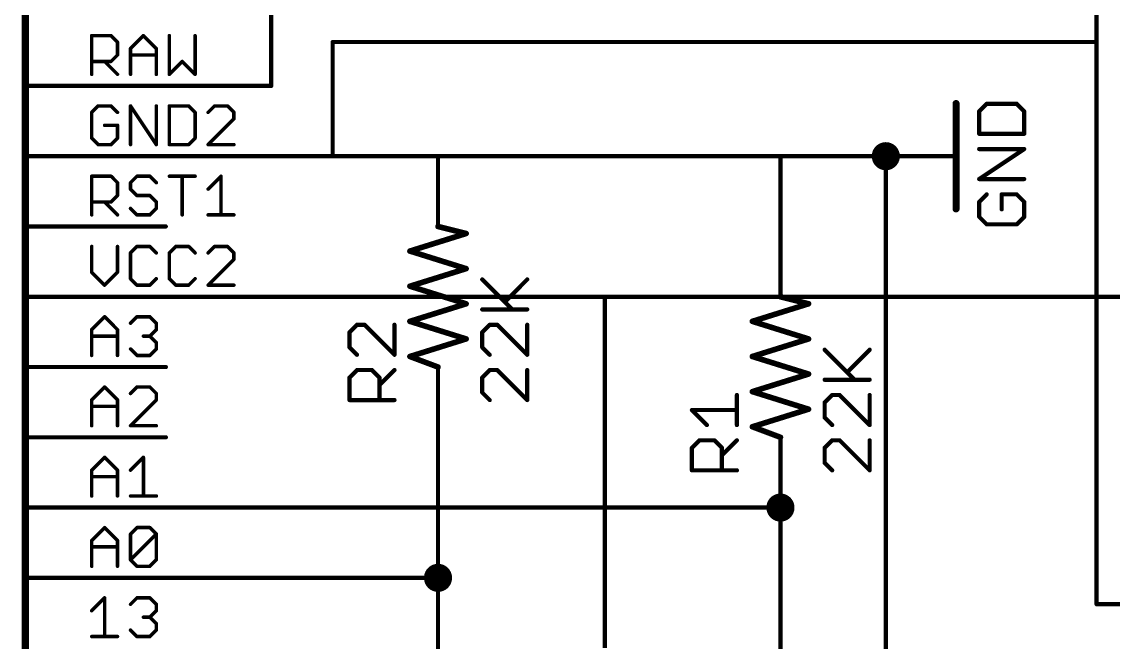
# Model space of a CAD drawing. Extents: x -4 to 257, y -4 to 175.
# Drawn here: x 106.24 to 145.7, y 88.16 to 110.58 of the extents above; entities that cross this region are included whole.
import ezdxf

# ---------------------------------------------------------------- set-up
doc = ezdxf.new("R2010")
doc.units = 0
for name, color, linetype in [('91', 94, 'CONTINUOUS'), ('94', 14, 'CONTINUOUS'), ('95', 251, 'CONTINUOUS'), ('96', 251, 'CONTINUOUS')]:
    doc.layers.add(name, color=color, linetype=linetype)

msp = doc.modelspace()

# ---------------------------------------------------------------- linework, layer by layer
at = {"layer": '91', "const_width": 0.1524}
for points in [[(115.2525, 108.2675), (115.2525, 115.2525)], [(145.0975, 109.855), (145.0975, 115.2525)], [(117.475, 105.7275), (117.475, 109.855)], [(117.475, 109.855), (145.0975, 109.855)], [(145.0975, 89.535), (145.0975, 109.855)], [(111.4425, 108.2675), (115.2525, 108.2675)], [(111.4425, 105.7275), (117.475, 105.7275)], [(117.475, 105.7275), (121.285, 105.7275)], [(121.285, 105.7275), (133.6675, 105.7275)], [(133.6675, 103.1875), (133.6675, 105.7275)], [(133.6675, 105.7275), (137.4775, 105.7275)], [(137.4775, 105.7275), (137.4775, 38.735)], [(111.4425, 100.6475), (127.3175, 100.6475)], [(127.3175, 100.6475), (147.955, 100.6475)], [(127.3175, 87.9475), (127.3175, 100.6475)], [(121.285, 95.5675), (121.285, 90.4875)], [(111.4425, 93.0275), (133.6675, 93.0275)], [(133.6675, 93.0275), (133.6675, 85.09)], [(111.4425, 90.4875), (121.285, 90.4875)], [(121.285, 90.4875), (121.285, 85.09)], [(162.56, 89.535), (145.0975, 89.535)]]:
    msp.add_lwpolyline(points, dxfattribs=at)
at = {"layer": '91'}
for points, const_width in [([(117.5131, 109.855, 1), (117.4369, 109.855)], 0.0762), ([(117.475, 109.8931, 1), (117.475, 109.8169)], 0.0762), ([(145.1356, 109.855, 1), (145.0594, 109.855)], 0.0762), ([(145.0594, 109.855, 1), (145.1356, 109.855)], 0.0762), ([(145.0975, 109.8169, 1), (145.0975, 109.8931)], 0.0762), ([(111.4425, 108.3056, 1), (111.4425, 108.2294)], 0.0762), ([(115.2144, 108.2675, 1), (115.2906, 108.2675)], 0.0762), ([(115.2525, 108.2294, 1), (115.2525, 108.3056)], 0.0762), ([(137.4775, 105.4735, 1), (137.4775, 105.9815, 1), (137.4775, 105.4735)], 0.508), ([(111.4425, 105.7656, 1), (111.4425, 105.6894)], 0.0762), ([(117.475, 105.7656, 1), (117.475, 105.6894)], 0.0762), ([(117.4369, 105.7275, 1), (117.5131, 105.7275)], 0.0762), ([(117.475, 105.6894, 1), (117.475, 105.7656)], 0.0762), ([(121.285, 105.7656, 1), (121.285, 105.6894)], 0.0762), ([(121.285, 105.6894, 1), (121.285, 105.7656)], 0.0762), ([(133.7056, 105.7275, 1), (133.6294, 105.7275)], 0.0762), ([(133.6675, 105.7656, 1), (133.6675, 105.6894)], 0.0762), ([(133.6675, 105.6894, 1), (133.6675, 105.7656)], 0.0762), ([(137.5156, 105.7275, 1), (137.4394, 105.7275)], 0.0762), ([(137.4775, 105.6894, 1), (137.4775, 105.7656)], 0.0762), ([(133.6294, 103.1875, 1), (133.7056, 103.1875)], 0.0762), ([(111.4425, 100.6856, 1), (111.4425, 100.6094)], 0.0762), ([(127.3175, 100.6856, 1), (127.3175, 100.6094)], 0.0762), ([(127.3556, 100.6475, 1), (127.2794, 100.6475)], 0.0762), ([(127.3175, 100.6094, 1), (127.3175, 100.6856)], 0.0762), ([(121.3231, 95.5675, 1), (121.2469, 95.5675)], 0.0762), ([(133.6675, 92.7735, 1), (133.6675, 93.2815, 1), (133.6675, 92.7735)], 0.508), ([(111.4425, 93.0656, 1), (111.4425, 92.9894)], 0.0762), ([(133.7056, 93.0275, 1), (133.6294, 93.0275)], 0.0762), ([(133.6675, 92.9894, 1), (133.6675, 93.0656)], 0.0762), ([(121.285, 90.2335, 1), (121.285, 90.7415, 1), (121.285, 90.2335)], 0.508), ([(111.4425, 90.5256, 1), (111.4425, 90.4494)], 0.0762), ([(121.3231, 90.4875, 1), (121.2469, 90.4875)], 0.0762), ([(121.2469, 90.4875, 1), (121.3231, 90.4875)], 0.0762), ([(121.285, 90.4494, 1), (121.285, 90.5256)], 0.0762), ([(145.0975, 89.5731, 1), (145.0975, 89.4969)], 0.0762), ([(145.0594, 89.535, 1), (145.1356, 89.535)], 0.0762)]:
    msp.add_lwpolyline(points, format="xyb", dxfattribs=dict(at, const_width=const_width))
at = {"layer": '94'}
for points, const_width in [([(106.3625, 77.7875), (106.3625, 118.4275)], 0.254), ([(111.4425, 108.2675), (106.3625, 108.2675)], 0.1524), ([(140.0175, 103.8225), (140.0175, 107.6325)], 0.254), ([(111.4425, 105.7275), (106.3625, 105.7275)], 0.1524), ([(121.285, 105.7275), (121.285, 103.1875)], 0.1524), ([(137.4775, 105.7275), (140.0175, 105.7275)], 0.1524), ([(111.4425, 103.1875), (106.3625, 103.1875)], 0.1524), ([(120.269, 102.2985), (122.301, 102.9335)], 0.2032), ([(122.301, 102.9335), (121.285, 103.1875)], 0.2032), ([(133.6675, 103.1875), (133.6675, 100.6475)], 0.1524), ([(122.301, 101.6635), (120.269, 102.2985)], 0.2032), ([(120.269, 101.0285), (122.301, 101.6635)], 0.2032), ([(122.301, 100.3935), (120.269, 101.0285)], 0.2032), ([(111.4425, 100.6475), (106.3625, 100.6475)], 0.1524), ([(134.6835, 100.3935), (133.6675, 100.6475)], 0.2032), ([(120.269, 99.7585), (122.301, 100.3935)], 0.2032), ([(132.6515, 99.7585), (134.6835, 100.3935)], 0.2032), ([(122.301, 99.1235), (120.269, 99.7585)], 0.2032), ([(134.6835, 99.1235), (132.6515, 99.7585)], 0.2032), ([(120.269, 98.4885), (122.301, 99.1235)], 0.2032), ([(132.6515, 98.4885), (134.6835, 99.1235)], 0.2032), ([(121.285, 98.1075), (120.269, 98.4885)], 0.2032), ([(134.6835, 97.8535), (132.6515, 98.4885)], 0.2032), ([(111.4425, 98.1075), (106.3625, 98.1075)], 0.1524), ([(121.285, 95.5675), (121.285, 98.1075)], 0.1524), ([(132.6515, 97.2185), (134.6835, 97.8535)], 0.2032), ([(134.6835, 96.5835), (132.6515, 97.2185)], 0.2032), ([(132.6515, 95.9485), (134.6835, 96.5835)], 0.2032), ([(133.6675, 95.5675), (132.6515, 95.9485)], 0.2032), ([(111.4425, 95.5675), (106.3625, 95.5675)], 0.1524), ([(133.6675, 93.0275), (133.6675, 95.5675)], 0.1524), ([(111.4425, 93.0275), (106.3625, 93.0275)], 0.1524), ([(111.4425, 90.4875), (106.3625, 90.4875)], 0.1524)]:
    msp.add_lwpolyline(points, dxfattribs=dict(at, const_width=const_width))
for points, const_width in [([(106.3625, 108.3056, 1), (106.3625, 108.2294)], 0.0762), ([(111.4425, 108.2294, 1), (111.4425, 108.3056)], 0.0762), ([(140.081, 107.6325, 1), (139.954, 107.6325)], 0.127), ([(106.3625, 105.7656, 1), (106.3625, 105.6894)], 0.0762), ([(111.4425, 105.6894, 1), (111.4425, 105.7656)], 0.0762), ([(121.3231, 105.7275, 1), (121.2469, 105.7275)], 0.0762), ([(137.4775, 105.7656, 1), (137.4775, 105.6894)], 0.0762), ([(140.0175, 105.6894, 1), (140.0175, 105.7656)], 0.0762), ([(139.954, 103.8225, 1), (140.081, 103.8225)], 0.127), ([(106.3625, 103.2256, 1), (106.3625, 103.1494)], 0.0762), ([(111.4425, 103.1494, 1), (111.4425, 103.2256)], 0.0762), ([(121.2973, 103.2368, 1), (121.2727, 103.1382)], 0.1016), ([(121.2469, 103.1875, 1), (121.3231, 103.1875)], 0.0762), ([(122.3162, 102.885, 1), (122.2858, 102.982)], 0.1016), ([(122.2887, 102.8842, 1), (122.3133, 102.9828)], 0.1016), ([(133.7056, 103.1875, 1), (133.6294, 103.1875)], 0.0762), ([(120.2842, 102.347, 1), (120.2538, 102.25)], 0.1016), ([(120.2538, 102.347, 1), (120.2842, 102.25)], 0.1016), ([(122.3162, 101.615, 1), (122.2858, 101.712)], 0.1016), ([(122.2858, 101.615, 1), (122.3162, 101.712)], 0.1016), ([(120.2842, 101.077, 1), (120.2538, 100.98)], 0.1016), ([(120.2538, 101.077, 1), (120.2842, 100.98)], 0.1016), ([(106.3625, 100.6856, 1), (106.3625, 100.6094)], 0.0762), ([(111.4425, 100.6094, 1), (111.4425, 100.6856)], 0.0762), ([(133.6798, 100.6968, 1), (133.6552, 100.5982)], 0.1016), ([(133.6294, 100.6475, 1), (133.7056, 100.6475)], 0.0762), ([(122.3162, 100.345, 1), (122.2858, 100.442)], 0.1016), ([(122.2858, 100.345, 1), (122.3162, 100.442)], 0.1016), ([(134.6987, 100.345, 1), (134.6683, 100.442)], 0.1016), ([(134.6712, 100.3442, 1), (134.6958, 100.4428)], 0.1016), ([(120.2842, 99.807, 1), (120.2538, 99.71)], 0.1016), ([(120.2538, 99.807, 1), (120.2842, 99.71)], 0.1016), ([(132.6667, 99.807, 1), (132.6363, 99.71)], 0.1016), ([(132.6363, 99.807, 1), (132.6667, 99.71)], 0.1016), ([(122.3162, 99.075, 1), (122.2858, 99.172)], 0.1016), ([(122.2858, 99.075, 1), (122.3162, 99.172)], 0.1016), ([(134.6987, 99.075, 1), (134.6683, 99.172)], 0.1016), ([(134.6683, 99.075, 1), (134.6987, 99.172)], 0.1016), ([(120.2868, 98.5361, 1), (120.2512, 98.4409)], 0.1016), ([(120.2538, 98.537, 1), (120.2842, 98.44)], 0.1016), ([(132.6667, 98.537, 1), (132.6363, 98.44)], 0.1016), ([(132.6363, 98.537, 1), (132.6667, 98.44)], 0.1016), ([(106.3625, 98.1456, 1), (106.3625, 98.0694)], 0.0762), ([(111.4425, 98.0694, 1), (111.4425, 98.1456)], 0.0762), ([(121.3231, 98.1075, 1), (121.2469, 98.1075)], 0.0762), ([(121.2672, 98.0599, 1), (121.3028, 98.1551)], 0.1016), ([(134.6987, 97.805, 1), (134.6683, 97.902)], 0.1016), ([(134.6683, 97.805, 1), (134.6987, 97.902)], 0.1016), ([(132.6667, 97.267, 1), (132.6363, 97.17)], 0.1016), ([(132.6363, 97.267, 1), (132.6667, 97.17)], 0.1016), ([(134.6987, 96.535, 1), (134.6683, 96.632)], 0.1016), ([(134.6683, 96.535, 1), (134.6987, 96.632)], 0.1016), ([(132.6693, 95.9961, 1), (132.6337, 95.9009)], 0.1016), ([(132.6363, 95.997, 1), (132.6667, 95.9)], 0.1016), ([(106.3625, 95.6056, 1), (106.3625, 95.5294)], 0.0762), ([(111.4425, 95.5294, 1), (111.4425, 95.6056)], 0.0762), ([(121.2469, 95.5675, 1), (121.3231, 95.5675)], 0.0762), ([(133.7056, 95.5675, 1), (133.6294, 95.5675)], 0.0762), ([(133.6497, 95.5199, 1), (133.6853, 95.6151)], 0.1016), ([(106.3625, 93.0656, 1), (106.3625, 92.9894)], 0.0762), ([(111.4425, 92.9894, 1), (111.4425, 93.0656)], 0.0762), ([(133.6294, 93.0275, 1), (133.7056, 93.0275)], 0.0762), ([(106.3625, 90.5256, 1), (106.3625, 90.4494)], 0.0762), ([(111.4425, 90.4494, 1), (111.4425, 90.5256)], 0.0762)]:
    msp.add_lwpolyline(points, format="xyb", dxfattribs=dict(at, const_width=const_width))
at = {"layer": '95'}
for points, const_width in [([(108.7946, 110.0848, 1), (108.731, 110.0848)], 0.0635), ([(108.7628, 110.1165, 1), (108.7628, 110.053)], 0.0635), ([(109.4843, 110.1072, 1), (109.4394, 110.0623)], 0.0635), ([(109.4619, 110.053, 1), (109.4619, 110.1165)], 0.0635), ([(110.6546, 110.1072, 1), (110.6097, 110.0623)], 0.0635), ([(110.6546, 110.0623, 1), (110.6097, 110.1072)], 0.0635), ([(111.6011, 110.0848, 1), (111.5376, 110.0848)], 0.0635), ([(112.5332, 110.0848, 1), (112.4697, 110.0848)], 0.0635), ([(109.7267, 109.8518, 1), (109.6632, 109.8518)], 0.0635), ([(109.6725, 109.8293, 1), (109.7174, 109.8742)], 0.0635), ([(109.6632, 109.3857, 1), (109.7267, 109.3857)], 0.0635), ([(109.7174, 109.3632, 1), (109.6725, 109.4081)], 0.0635), ([(110.1978, 109.6187, 1), (110.1343, 109.6187)], 0.0635), ([(110.1436, 109.6412, 1), (110.1885, 109.5963)], 0.0635), ([(110.1661, 109.4174, 1), (110.1661, 109.3539)], 0.0635), ([(111.13, 109.6187, 1), (111.0665, 109.6187)], 0.0635), ([(111.0758, 109.5963, 1), (111.1207, 109.6412)], 0.0635), ([(111.0982, 109.3539, 1), (111.0982, 109.4174)], 0.0635), ([(108.7628, 109.1844, 1), (108.7628, 109.1209)], 0.0635), ([(109.2513, 109.1751, 1), (109.2064, 109.1302)], 0.0635), ([(109.4394, 109.1751, 1), (109.4843, 109.1302)], 0.0635), ([(109.4619, 109.1209, 1), (109.4619, 109.1844)], 0.0635), ([(112.0579, 109.1751, 1), (112.013, 109.1302)], 0.0635), ([(112.0579, 109.1302, 1), (112.013, 109.1751)], 0.0635), ([(108.731, 108.6866, 1), (108.7946, 108.6866)], 0.0635), ([(109.6725, 108.6641, 1), (109.7174, 108.7091)], 0.0635), ([(110.1343, 108.6866, 1), (110.1978, 108.6866)], 0.0635), ([(111.0665, 108.6866, 1), (111.13, 108.6866)], 0.0635), ([(111.5469, 108.7091, 1), (111.5918, 108.6641)], 0.0635), ([(111.5376, 108.6866, 1), (111.6011, 108.6866)], 0.0635), ([(112.4697, 108.6866, 1), (112.5332, 108.6866)], 0.0635), ([(112.479, 108.6641, 1), (112.5239, 108.7091)], 0.0635), ([(108.7946, 107.3118, 1), (108.731, 107.3118)], 0.0635), ([(108.7403, 107.3342, 1), (108.7853, 107.2893)], 0.0635), ([(108.9958, 107.5765, 1), (108.9958, 107.513)], 0.0635), ([(109.0183, 107.5223, 1), (108.9734, 107.5672)], 0.0635), ([(109.4843, 107.5672, 1), (109.4394, 107.5223)], 0.0635), ([(109.4619, 107.513, 1), (109.4619, 107.5765)], 0.0635), ([(109.6725, 107.2893, 1), (109.7174, 107.3342)], 0.0635), ([(110.1978, 107.5448, 1), (110.1343, 107.5448)], 0.0635), ([(110.1925, 107.5624, 1), (110.1397, 107.5272)], 0.0635), ([(111.13, 107.5448, 1), (111.0665, 107.5448)], 0.0635), ([(111.6011, 107.5448, 1), (111.5376, 107.5448)], 0.0635), ([(111.5694, 107.5765, 1), (111.5694, 107.513)], 0.0635), ([(112.2909, 107.5672, 1), (112.246, 107.5223)], 0.0635), ([(112.2685, 107.513, 1), (112.2685, 107.5765)], 0.0635), ([(112.5332, 107.3118, 1), (112.4697, 107.3118)], 0.0635), ([(112.479, 107.2893, 1), (112.5239, 107.3342)], 0.0635), ([(112.9502, 107.3342, 1), (112.9951, 107.2893)], 0.0635), ([(113.2057, 107.5765, 1), (113.2057, 107.513)], 0.0635), ([(113.2281, 107.5223, 1), (113.1832, 107.5672)], 0.0635), ([(113.6942, 107.5672, 1), (113.6493, 107.5223)], 0.0635), ([(113.6717, 107.513, 1), (113.6717, 107.5765)], 0.0635), ([(113.9365, 107.3118, 1), (113.873, 107.3118)], 0.0635), ([(113.8823, 107.2893, 1), (113.9272, 107.3342)], 0.0635), ([(113.873, 107.0787, 1), (113.9365, 107.0787)], 0.0635), ([(113.9272, 107.0563, 1), (113.8823, 107.1012)], 0.0635), ([(109.2289, 106.8774, 1), (109.2289, 106.8139)], 0.0635), ([(109.7267, 106.8457, 1), (109.6632, 106.8457)], 0.0635), ([(109.6949, 106.8139, 1), (109.6949, 106.8774)], 0.0635), ([(108.731, 106.3796, 1), (108.7946, 106.3796)], 0.0635), ([(108.7853, 106.4021, 1), (108.7403, 106.3572)], 0.0635), ([(108.9958, 106.1784, 1), (108.9958, 106.1149)], 0.0635), ([(108.9734, 106.1241, 1), (109.0183, 106.1691)], 0.0635), ([(109.4394, 106.1691, 1), (109.4843, 106.1241)], 0.0635), ([(109.4619, 106.1149, 1), (109.4619, 106.1784)], 0.0635), ([(109.6632, 106.3796, 1), (109.7267, 106.3796)], 0.0635), ([(109.7174, 106.3572, 1), (109.6725, 106.4021)], 0.0635), ([(110.1343, 106.1466, 1), (110.1978, 106.1466)], 0.0635), ([(111.0665, 106.1466, 1), (111.13, 106.1466)], 0.0635), ([(111.0718, 106.129, 1), (111.1246, 106.1642)], 0.0635), ([(111.5376, 106.1466, 1), (111.6011, 106.1466)], 0.0635), ([(111.5694, 106.1784, 1), (111.5694, 106.1149)], 0.0635), ([(112.246, 106.1691, 1), (112.2909, 106.1241)], 0.0635), ([(112.2685, 106.1149, 1), (112.2685, 106.1784)], 0.0635), ([(112.4697, 106.3796, 1), (112.5332, 106.3796)], 0.0635), ([(112.5239, 106.3572, 1), (112.479, 106.4021)], 0.0635), ([(112.9726, 106.1784, 1), (112.9726, 106.1149)], 0.0635), ([(112.9502, 106.1691, 1), (112.9951, 106.1241)], 0.0635), ([(113.9048, 106.1149, 1), (113.9048, 106.1784)], 0.0635), ([(108.7946, 105.0048, 1), (108.731, 105.0048)], 0.0635), ([(108.7628, 105.0365, 1), (108.7628, 104.973)], 0.0635), ([(109.4843, 105.0272, 1), (109.4394, 104.9823)], 0.0635), ([(109.4619, 104.973, 1), (109.4619, 105.0365)], 0.0635), ([(110.3991, 105.0365, 1), (110.3991, 104.973)], 0.0635), ([(110.4216, 104.9823, 1), (110.3767, 105.0272)], 0.0635), ([(110.8876, 105.0272, 1), (110.8427, 104.9823)], 0.0635), ([(110.8652, 104.973, 1), (110.8652, 105.0365)], 0.0635), ([(111.5694, 105.0365, 1), (111.5694, 104.973)], 0.0635), ([(112.0672, 105.0048, 1), (112.0037, 105.0048)], 0.0635), ([(112.5015, 104.973, 1), (112.5015, 105.0365)], 0.0635), ([(113.4704, 105.0048, 1), (113.4069, 105.0048)], 0.0635), ([(113.4611, 104.9823, 1), (113.4162, 105.0272)], 0.0635), ([(109.7267, 104.7718, 1), (109.6632, 104.7718)], 0.0635), ([(109.6725, 104.7493, 1), (109.7174, 104.7942)], 0.0635), ([(110.1978, 104.7718, 1), (110.1343, 104.7718)], 0.0635), ([(110.1436, 104.7942, 1), (110.1885, 104.7493)], 0.0635), ([(110.1885, 104.5612, 1), (110.1436, 104.5163)], 0.0635), ([(111.0758, 104.7493, 1), (111.1207, 104.7942)], 0.0635), ([(112.9502, 104.5612, 1), (112.9951, 104.5163)], 0.0635), ([(109.6632, 104.3057, 1), (109.7267, 104.3057)], 0.0635), ([(109.7174, 104.2832, 1), (109.6725, 104.3281)], 0.0635), ([(110.1343, 104.5387, 1), (110.1978, 104.5387)], 0.0635), ([(110.3991, 104.3374, 1), (110.3991, 104.2739)], 0.0635), ([(110.3767, 104.2832, 1), (110.4216, 104.3281)], 0.0635), ([(110.8876, 104.3281, 1), (110.8427, 104.2832)], 0.0635), ([(110.8652, 104.2739, 1), (110.8652, 104.3374)], 0.0635), ([(108.7628, 104.1044, 1), (108.7628, 104.0409)], 0.0635), ([(109.2513, 104.0951, 1), (109.2064, 104.0502)], 0.0635), ([(109.4394, 104.0951, 1), (109.4843, 104.0502)], 0.0635), ([(109.4619, 104.0409, 1), (109.4619, 104.1044)], 0.0635), ([(110.1885, 103.8621, 1), (110.1436, 103.8172)], 0.0635), ([(111.13, 104.0727, 1), (111.0665, 104.0727)], 0.0635), ([(111.0665, 103.8396, 1), (111.13, 103.8396)], 0.0635), ([(111.1207, 103.8172, 1), (111.0758, 103.8621)], 0.0635), ([(111.0758, 104.0502, 1), (111.1207, 104.0951)], 0.0635), ([(108.731, 103.6066, 1), (108.7946, 103.6066)], 0.0635), ([(109.6725, 103.5841, 1), (109.7174, 103.6291)], 0.0635), ([(110.3991, 103.6384, 1), (110.3991, 103.5748)], 0.0635), ([(110.3767, 103.5841, 1), (110.4216, 103.6291)], 0.0635), ([(110.8427, 103.6291, 1), (110.8876, 103.5841)], 0.0635), ([(110.8652, 103.5748, 1), (110.8652, 103.6384)], 0.0635), ([(112.0037, 103.6066, 1), (112.0672, 103.6066)], 0.0635), ([(112.9726, 103.6384, 1), (112.9726, 103.5748)], 0.0635), ([(113.4069, 103.6066, 1), (113.4704, 103.6066)], 0.0635), ([(113.9048, 103.5748, 1), (113.9048, 103.6384)], 0.0635), ([(108.7946, 102.4648, 1), (108.731, 102.4648)], 0.0635), ([(109.7267, 102.4648, 1), (109.6632, 102.4648)], 0.0635), ([(110.1978, 102.2318, 1), (110.1343, 102.2318)], 0.0635), ([(110.1436, 102.2542, 1), (110.1885, 102.2093)], 0.0635), ([(110.3991, 102.4965, 1), (110.3991, 102.433)], 0.0635), ([(110.4216, 102.4423, 1), (110.3767, 102.4872)], 0.0635), ([(110.8876, 102.4872, 1), (110.8427, 102.4423)], 0.0635), ([(110.8652, 102.433, 1), (110.8652, 102.4965)], 0.0635), ([(111.0758, 102.2093, 1), (111.1207, 102.2542)], 0.0635), ([(111.6011, 102.2318, 1), (111.5376, 102.2318)], 0.0635), ([(111.5469, 102.2542, 1), (111.5918, 102.2093)], 0.0635), ([(111.8024, 102.4965, 1), (111.8024, 102.433)], 0.0635), ([(111.8248, 102.4423, 1), (111.7799, 102.4872)], 0.0635), ([(112.2909, 102.4872, 1), (112.246, 102.4423)], 0.0635), ([(112.2685, 102.433, 1), (112.2685, 102.4965)], 0.0635), ([(112.479, 102.2093, 1), (112.5239, 102.2542)], 0.0635), ([(112.9502, 102.2542, 1), (112.9951, 102.2093)], 0.0635), ([(113.2057, 102.4965, 1), (113.2057, 102.433)], 0.0635), ([(113.2281, 102.4423, 1), (113.1832, 102.4872)], 0.0635), ([(113.6942, 102.4872, 1), (113.6493, 102.4423)], 0.0635), ([(113.6717, 102.433, 1), (113.6717, 102.4965)], 0.0635), ([(113.9365, 102.2318, 1), (113.873, 102.2318)], 0.0635), ([(113.8823, 102.2093, 1), (113.9272, 102.2542)], 0.0635), ([(113.873, 101.9987, 1), (113.9365, 101.9987)], 0.0635), ([(113.9272, 101.9763, 1), (113.8823, 102.0212)], 0.0635), ([(108.731, 101.5327, 1), (108.7946, 101.5327)], 0.0635), ([(108.7853, 101.5551, 1), (108.7403, 101.5102)], 0.0635), ([(109.6632, 101.5327, 1), (109.7267, 101.5327)], 0.0635), ([(109.7174, 101.5102, 1), (109.6725, 101.5551)], 0.0635), ([(109.2064, 101.0891, 1), (109.2513, 101.0441)], 0.0635), ([(109.2064, 101.0441, 1), (109.2513, 101.0891)], 0.0635), ([(110.1343, 101.2996, 1), (110.1978, 101.2996)], 0.0635), ([(110.1885, 101.3221, 1), (110.1436, 101.2772)], 0.0635), ([(110.3991, 101.0984, 1), (110.3991, 101.0349)], 0.0635), ([(110.3767, 101.0441, 1), (110.4216, 101.0891)], 0.0635), ([(110.8427, 101.0891, 1), (110.8876, 101.0441)], 0.0635), ([(110.8652, 101.0349, 1), (110.8652, 101.0984)], 0.0635), ([(111.1207, 101.2772, 1), (111.0758, 101.3221)], 0.0635), ([(111.5376, 101.2996, 1), (111.6011, 101.2996)], 0.0635), ([(111.5918, 101.3221, 1), (111.5469, 101.2772)], 0.0635), ([(111.8024, 101.0984, 1), (111.8024, 101.0349)], 0.0635), ([(111.7799, 101.0441, 1), (111.8248, 101.0891)], 0.0635), ([(112.246, 101.0891, 1), (112.2909, 101.0441)], 0.0635), ([(112.2685, 101.0349, 1), (112.2685, 101.0984)], 0.0635), ([(112.5239, 101.2772, 1), (112.479, 101.3221)], 0.0635), ([(112.9726, 101.0984, 1), (112.9726, 101.0349)], 0.0635), ([(112.9502, 101.0891, 1), (112.9951, 101.0441)], 0.0635), ([(113.9048, 101.0349, 1), (113.9048, 101.0984)], 0.0635), ([(109.2513, 99.9472, 1), (109.2064, 99.9023)], 0.0635), ([(109.2513, 99.9023, 1), (109.2064, 99.9472)], 0.0635), ([(110.3991, 99.9565, 1), (110.3991, 99.893)], 0.0635), ([(110.4216, 99.9023, 1), (110.3767, 99.9472)], 0.0635), ([(110.8876, 99.9472, 1), (110.8427, 99.9023)], 0.0635), ([(110.8652, 99.893, 1), (110.8652, 99.9565)], 0.0635), ([(108.7946, 99.4587, 1), (108.731, 99.4587)], 0.0635), ([(108.7403, 99.4812, 1), (108.7853, 99.4363)], 0.0635), ([(109.7267, 99.4587, 1), (109.6632, 99.4587)], 0.0635), ([(109.6725, 99.4363, 1), (109.7174, 99.4812)], 0.0635), ([(110.1436, 99.7142, 1), (110.1885, 99.6693)], 0.0635), ([(111.13, 99.6918, 1), (111.0665, 99.6918)], 0.0635), ([(111.0665, 99.4587, 1), (111.13, 99.4587)], 0.0635), ([(111.1207, 99.4363, 1), (111.0758, 99.4812)], 0.0635), ([(111.0758, 99.6693, 1), (111.1207, 99.7142)], 0.0635), ([(118.3544, 99.6736, 1), (118.3544, 99.5974)], 0.0762), ([(118.3813, 99.6086, 1), (118.3274, 99.6625)], 0.0762), ([(118.6525, 99.6625, 1), (118.5986, 99.6086)], 0.0762), ([(118.6255, 99.5974, 1), (118.6255, 99.6736)], 0.0762), ([(119.7483, 99.6355, 1), (119.6721, 99.6355)], 0.0762), ([(108.7628, 99.2574, 1), (108.7628, 99.1939)], 0.0635), ([(109.6949, 99.1939, 1), (109.6949, 99.2574)], 0.0635), ([(110.6321, 99.2574, 1), (110.6321, 99.1939)], 0.0635), ([(110.8876, 99.2481, 1), (110.8427, 99.2032)], 0.0635), ([(110.8427, 99.2481, 1), (110.8876, 99.2032)], 0.0635), ([(110.8652, 99.1939, 1), (110.8652, 99.2574)], 0.0635), ([(111.13, 98.9927, 1), (111.0665, 98.9927)], 0.0635), ([(118.1213, 99.3644, 1), (118.0451, 99.3644)], 0.0762), ([(118.0563, 99.3913, 1), (118.1102, 99.3374)], 0.0762), ([(110.1885, 98.7821, 1), (110.1436, 98.7372)], 0.0635), ([(111.0665, 98.7596, 1), (111.13, 98.7596)], 0.0635), ([(111.0758, 98.9702, 1), (111.1207, 99.0151)], 0.0635), ([(111.1207, 98.7372, 1), (111.0758, 98.7821)], 0.0635), ([(118.1102, 98.849, 1), (118.0563, 98.7951)], 0.0762), ([(118.0451, 98.822, 1), (118.1213, 98.822)], 0.0762), ([(108.731, 98.5266, 1), (108.7946, 98.5266)], 0.0635), ([(109.6632, 98.5266, 1), (109.7267, 98.5266)], 0.0635), ([(110.3991, 98.5584, 1), (110.3991, 98.4948)], 0.0635), ([(110.3767, 98.5041, 1), (110.4216, 98.5491)], 0.0635), ([(110.8427, 98.5491, 1), (110.8876, 98.5041)], 0.0635), ([(110.8652, 98.4948, 1), (110.8652, 98.5584)], 0.0635), ([(118.3274, 98.5239, 1), (118.3813, 98.5778)], 0.0762), ([(119.6721, 98.5509, 1), (119.7483, 98.5509)], 0.0762), ([(119.6833, 98.5239, 1), (119.7371, 98.5778)], 0.0762), ([(118.3544, 98.0365, 1), (118.3544, 97.9603)], 0.0762), ([(118.3813, 97.9714, 1), (118.3274, 98.0253)], 0.0762), ([(118.9236, 98.0253, 1), (118.8698, 97.9714)], 0.0762), ([(118.8967, 97.9603, 1), (118.8967, 98.0365)], 0.0762), ([(119.7371, 97.9714, 1), (119.6833, 98.0253)], 0.0762), ([(118.1213, 97.7272, 1), (118.0451, 97.7272)], 0.0762), ([(118.0563, 97.7541, 1), (118.1102, 97.7003)], 0.0762), ([(119.1409, 97.483, 1), (119.1948, 97.4291)], 0.0762), ([(119.206, 97.7272, 1), (119.1298, 97.7272)], 0.0762), ([(119.1409, 97.7003, 1), (119.1948, 97.7541)], 0.0762), ([(109.2513, 97.4072, 1), (109.2064, 97.3623)], 0.0635), ([(109.2513, 97.3623, 1), (109.2064, 97.4072)], 0.0635), ([(110.1436, 97.1742, 1), (110.1885, 97.1293)], 0.0635), ([(110.3991, 97.4165, 1), (110.3991, 97.353)], 0.0635), ([(110.4216, 97.3623, 1), (110.3767, 97.4072)], 0.0635), ([(110.8876, 97.4072, 1), (110.8427, 97.3623)], 0.0635), ([(110.8652, 97.353, 1), (110.8652, 97.4165)], 0.0635), ([(111.13, 97.1518, 1), (111.0665, 97.1518)], 0.0635), ([(111.0758, 97.1293, 1), (111.1207, 97.1742)], 0.0635), ([(132.1308, 97.0955, 1), (132.0546, 97.0955)], 0.0762), ([(108.7946, 96.9187, 1), (108.731, 96.9187)], 0.0635), ([(108.7403, 96.9412, 1), (108.7853, 96.8963)], 0.0635), ([(108.7628, 96.7174, 1), (108.7628, 96.6539)], 0.0635), ([(109.7267, 96.9187, 1), (109.6632, 96.9187)], 0.0635), ([(109.6725, 96.8963, 1), (109.7174, 96.9412)], 0.0635), ([(109.6949, 96.6539, 1), (109.6949, 96.7174)], 0.0635), ([(111.0665, 96.9187, 1), (111.13, 96.9187)], 0.0635), ([(111.1207, 96.8963, 1), (111.0758, 96.9412)], 0.0635), ([(118.0832, 96.9518, 1), (118.0832, 96.8756)], 0.0762), ([(118.0451, 96.9137, 1), (118.1213, 96.9137)], 0.0762), ([(119.1298, 96.9137, 1), (119.206, 96.9137)], 0.0762), ([(119.7102, 96.8756, 1), (119.7102, 96.9518)], 0.0762), ([(130.4927, 96.5801, 1), (130.4388, 96.5262)], 0.0762), ([(130.4657, 96.5913, 1), (130.4657, 96.5151)], 0.0762), ([(132.0927, 96.5151, 1), (132.0927, 96.5913)], 0.0762), ([(108.731, 95.9866, 1), (108.7946, 95.9866)], 0.0635), ([(109.6632, 95.9866, 1), (109.7267, 95.9866)], 0.0635), ([(110.1436, 96.0091, 1), (110.1885, 95.9641)], 0.0635), ([(110.1661, 96.0184, 1), (110.1661, 95.9549)], 0.0635), ([(111.0982, 95.9549, 1), (111.0982, 96.0184)], 0.0635), ([(130.9811, 95.9839, 1), (131.035, 96.0378)], 0.0762), ([(132.0546, 96.0109, 1), (132.1308, 96.0109)], 0.0762), ([(130.7369, 95.4965, 1), (130.7369, 95.4203)], 0.0762), ([(130.7638, 95.4314, 1), (130.7099, 95.4853)], 0.0762), ([(131.3061, 95.4853, 1), (131.2523, 95.4314)], 0.0762), ([(131.2792, 95.4203, 1), (131.2792, 95.4965)], 0.0762), ([(132.1196, 95.4314, 1), (132.0658, 95.4853)], 0.0762), ([(130.5038, 95.1872, 1), (130.4276, 95.1872)], 0.0762), ([(130.4388, 95.2141, 1), (130.4927, 95.1603)], 0.0762), ([(131.5885, 95.1872, 1), (131.5123, 95.1872)], 0.0762), ([(131.5234, 95.1603, 1), (131.5773, 95.2141)], 0.0762), ([(109.2513, 94.8672, 1), (109.2064, 94.8223)], 0.0635), ([(109.2513, 94.8223, 1), (109.2064, 94.8672)], 0.0635), ([(110.6639, 94.8448, 1), (110.6004, 94.8448)], 0.0635), ([(110.6546, 94.8223, 1), (110.6097, 94.8672)], 0.0635), ([(131.5234, 94.943, 1), (131.5773, 94.8891)], 0.0762), ([(108.7946, 94.3787, 1), (108.731, 94.3787)], 0.0635), ([(108.7403, 94.4012, 1), (108.7853, 94.3563)], 0.0635), ([(109.7267, 94.3787, 1), (109.6632, 94.3787)], 0.0635), ([(109.6725, 94.3563, 1), (109.7174, 94.4012)], 0.0635), ([(110.1436, 94.4012, 1), (110.1885, 94.3563)], 0.0635), ([(130.4657, 94.4118, 1), (130.4657, 94.3356)], 0.0762), ([(130.4276, 94.3737, 1), (130.5038, 94.3737)], 0.0762), ([(131.5123, 94.3737, 1), (131.5885, 94.3737)], 0.0762), ([(132.0927, 94.3356, 1), (132.0927, 94.4118)], 0.0762), ([(108.7628, 94.1774, 1), (108.7628, 94.1139)], 0.0635), ([(109.6949, 94.1139, 1), (109.6949, 94.1774)], 0.0635), ([(108.731, 93.4466, 1), (108.7946, 93.4466)], 0.0635), ([(109.6632, 93.4466, 1), (109.7267, 93.4466)], 0.0635), ([(110.1661, 93.4784, 1), (110.1661, 93.4149)], 0.0635), ([(110.6004, 93.4466, 1), (110.6639, 93.4466)], 0.0635), ([(111.0982, 93.4149, 1), (111.0982, 93.4784)], 0.0635), ([(109.2513, 92.3272, 1), (109.2064, 92.2823)], 0.0635), ([(109.2513, 92.2823, 1), (109.2064, 92.3272)], 0.0635), ([(110.3991, 92.3365, 1), (110.3991, 92.273)], 0.0635), ([(110.4216, 92.2823, 1), (110.3767, 92.3272)], 0.0635), ([(110.8876, 92.3272, 1), (110.8427, 92.2823)], 0.0635), ([(110.8652, 92.273, 1), (110.8652, 92.3365)], 0.0635), ([(110.1978, 92.0718, 1), (110.1343, 92.0718)], 0.0635), ([(110.1436, 92.0942, 1), (110.1885, 92.0493)], 0.0635), ([(111.13, 92.0718, 1), (111.0665, 92.0718)], 0.0635), ([(111.1207, 92.0493, 1), (111.0758, 92.0942)], 0.0635), ([(111.0758, 92.0493, 1), (111.1207, 92.0942)], 0.0635), ([(108.7946, 91.8387, 1), (108.731, 91.8387)], 0.0635), ([(108.7403, 91.8612, 1), (108.7853, 91.8163)], 0.0635), ([(108.7628, 91.6374, 1), (108.7628, 91.5739)], 0.0635), ([(109.7267, 91.8387, 1), (109.6632, 91.8387)], 0.0635), ([(109.6725, 91.8163, 1), (109.7174, 91.8612)], 0.0635), ([(109.6949, 91.5739, 1), (109.6949, 91.6374)], 0.0635), ([(110.1343, 91.1396, 1), (110.1978, 91.1396)], 0.0635), ([(110.1885, 91.1621, 1), (110.1436, 91.1172)], 0.0635), ([(110.1436, 91.1621, 1), (110.1885, 91.1172)], 0.0635), ([(111.0665, 91.1396, 1), (111.13, 91.1396)], 0.0635), ([(111.1207, 91.1172, 1), (111.0758, 91.1621)], 0.0635), ([(108.731, 90.9066, 1), (108.7946, 90.9066)], 0.0635), ([(109.6632, 90.9066, 1), (109.7267, 90.9066)], 0.0635), ([(110.3991, 90.9383, 1), (110.3991, 90.8748)], 0.0635), ([(110.3767, 90.8841, 1), (110.4216, 90.9291)], 0.0635), ([(110.8427, 90.9291, 1), (110.8876, 90.8841)], 0.0635), ([(110.8652, 90.8748, 1), (110.8652, 90.9383)], 0.0635), ([(109.2606, 89.7648, 1), (109.1971, 89.7648)], 0.0635), ([(109.2513, 89.7423, 1), (109.2064, 89.7872)], 0.0635), ([(110.1436, 89.5542, 1), (110.1885, 89.5093)], 0.0635), ([(110.3991, 89.7965, 1), (110.3991, 89.733)], 0.0635), ([(110.4216, 89.7423, 1), (110.3767, 89.7872)], 0.0635), ([(110.8876, 89.7872, 1), (110.8427, 89.7423)], 0.0635), ([(110.8652, 89.733, 1), (110.8652, 89.7965)], 0.0635), ([(111.13, 89.5318, 1), (111.0665, 89.5318)], 0.0635), ([(111.0758, 89.5093, 1), (111.1207, 89.5542)], 0.0635), ([(108.7403, 89.3212, 1), (108.7853, 89.2763)], 0.0635), ([(111.0665, 89.2987, 1), (111.13, 89.2987)], 0.0635), ([(111.1207, 89.2763, 1), (111.0758, 89.3212)], 0.0635), ([(110.6321, 89.0974, 1), (110.6321, 89.0339)], 0.0635), ([(110.8876, 89.0881, 1), (110.8427, 89.0432)], 0.0635), ([(110.8427, 89.0881, 1), (110.8876, 89.0432)], 0.0635), ([(110.8652, 89.0339, 1), (110.8652, 89.0974)], 0.0635), ([(111.13, 88.8327, 1), (111.0665, 88.8327)], 0.0635), ([(111.0758, 88.8102, 1), (111.1207, 88.8551)], 0.0635), ([(108.7628, 88.3984, 1), (108.7628, 88.3349)], 0.0635), ([(109.1971, 88.3666, 1), (109.2606, 88.3666)], 0.0635), ([(109.6949, 88.3349, 1), (109.6949, 88.3984)], 0.0635), ([(110.1885, 88.6221, 1), (110.1436, 88.5772)], 0.0635), ([(110.3991, 88.3984, 1), (110.3991, 88.3349)], 0.0635), ([(110.3767, 88.3441, 1), (110.4216, 88.3891)], 0.0635), ([(110.8427, 88.3891, 1), (110.8876, 88.3441)], 0.0635), ([(110.8652, 88.3349, 1), (110.8652, 88.3984)], 0.0635), ([(111.0665, 88.5996, 1), (111.13, 88.5996)], 0.0635), ([(111.1207, 88.5772, 1), (111.0758, 88.6221)], 0.0635)]:
    msp.add_lwpolyline(points, format="xyb", dxfattribs=dict(at, const_width=const_width))
for points, const_width in [([(108.7628, 108.6866), (108.7628, 110.0848)], 0.127), ([(108.7628, 110.0848), (109.4619, 110.0848)], 0.127), ([(109.4619, 110.0848), (109.6949, 109.8518)], 0.127), ([(110.1661, 109.6187), (110.6321, 110.0848)], 0.127), ([(110.6321, 110.0848), (111.0982, 109.6187)], 0.127), ([(111.5694, 110.0848), (111.5694, 108.6866)], 0.127), ([(112.5015, 108.6866), (112.5015, 110.0848)], 0.127), ([(109.6949, 109.8518), (109.6949, 109.3857)], 0.127), ([(109.6949, 109.3857), (109.4619, 109.1527)], 0.127), ([(110.1661, 108.6866), (110.1661, 109.6187)], 0.127), ([(110.1661, 109.3857), (111.0982, 109.3857)], 0.127), ([(111.0982, 109.6187), (111.0982, 108.6866)], 0.127), ([(109.4619, 109.1527), (108.7628, 109.1527)], 0.127), ([(109.2289, 109.1527), (109.6949, 108.6866)], 0.127), ([(111.5694, 108.6866), (112.0354, 109.1527)], 0.127), ([(112.0354, 109.1527), (112.5015, 108.6866)], 0.127), ([(108.9958, 107.5448), (108.7628, 107.3118)], 0.127), ([(108.7628, 107.3118), (108.7628, 106.3796)], 0.127), ([(109.4619, 107.5448), (108.9958, 107.5448)], 0.127), ([(109.6949, 107.3118), (109.4619, 107.5448)], 0.127), ([(110.1661, 106.1466), (110.1661, 107.5448)], 0.127), ([(110.1661, 107.5448), (111.0982, 106.1466)], 0.127), ([(111.0982, 106.1466), (111.0982, 107.5448)], 0.127), ([(111.5694, 107.5448), (111.5694, 106.1466)], 0.127), ([(112.2685, 107.5448), (111.5694, 107.5448)], 0.127), ([(112.5015, 107.3118), (112.2685, 107.5448)], 0.127), ([(112.5015, 106.3796), (112.5015, 107.3118)], 0.127), ([(113.2057, 107.5448), (112.9726, 107.3118)], 0.127), ([(113.6717, 107.5448), (113.2057, 107.5448)], 0.127), ([(113.9048, 107.3118), (113.6717, 107.5448)], 0.127), ([(113.9048, 107.0787), (113.9048, 107.3118)], 0.127), ([(112.9726, 106.1466), (113.9048, 107.0787)], 0.127), ([(109.6949, 106.8457), (109.2289, 106.8457)], 0.127), ([(109.6949, 106.3796), (109.6949, 106.8457)], 0.127), ([(108.7628, 106.3796), (108.9958, 106.1466)], 0.127), ([(108.9958, 106.1466), (109.4619, 106.1466)], 0.127), ([(109.4619, 106.1466), (109.6949, 106.3796)], 0.127), ([(111.5694, 106.1466), (112.2685, 106.1466)], 0.127), ([(112.2685, 106.1466), (112.5015, 106.3796)], 0.127), ([(113.9048, 106.1466), (112.9726, 106.1466)], 0.127), ([(108.7628, 103.6066), (108.7628, 105.0048)], 0.127), ([(108.7628, 105.0048), (109.4619, 105.0048)], 0.127), ([(109.4619, 105.0048), (109.6949, 104.7718)], 0.127), ([(110.3991, 105.0048), (110.1661, 104.7718)], 0.127), ([(110.8652, 105.0048), (110.3991, 105.0048)], 0.127), ([(111.0982, 104.7718), (110.8652, 105.0048)], 0.127), ([(111.5694, 105.0048), (112.5015, 105.0048)], 0.127), ([(112.0354, 103.6066), (112.0354, 105.0048)], 0.127), ([(112.9726, 104.5387), (113.4387, 105.0048)], 0.127), ([(113.4387, 105.0048), (113.4387, 103.6066)], 0.127), ([(109.6949, 104.7718), (109.6949, 104.3057)], 0.127), ([(110.1661, 104.7718), (110.1661, 104.5387)], 0.127), ([(110.1661, 104.5387), (110.3991, 104.3057)], 0.127), ([(109.6949, 104.3057), (109.4619, 104.0727)], 0.127), ([(110.3991, 104.3057), (110.8652, 104.3057)], 0.127), ([(110.8652, 104.3057), (111.0982, 104.0727)], 0.127), ([(109.4619, 104.0727), (108.7628, 104.0727)], 0.127), ([(109.2289, 104.0727), (109.6949, 103.6066)], 0.127), ([(110.3991, 103.6066), (110.1661, 103.8396)], 0.127), ([(111.0982, 103.8396), (110.8652, 103.6066)], 0.127), ([(111.0982, 104.0727), (111.0982, 103.8396)], 0.127), ([(110.8652, 103.6066), (110.3991, 103.6066)], 0.127), ([(112.9726, 103.6066), (113.9048, 103.6066)], 0.127), ([(108.7628, 102.4648), (108.7628, 101.5327)], 0.127), ([(109.6949, 101.5327), (109.6949, 102.4648)], 0.127), ([(110.3991, 102.4648), (110.1661, 102.2318)], 0.127), ([(110.1661, 102.2318), (110.1661, 101.2996)], 0.127), ([(110.8652, 102.4648), (110.3991, 102.4648)], 0.127), ([(111.0982, 102.2318), (110.8652, 102.4648)], 0.127), ([(111.8024, 102.4648), (111.5694, 102.2318)], 0.127), ([(111.5694, 102.2318), (111.5694, 101.2996)], 0.127), ([(112.2685, 102.4648), (111.8024, 102.4648)], 0.127), ([(112.5015, 102.2318), (112.2685, 102.4648)], 0.127), ([(113.2057, 102.4648), (112.9726, 102.2318)], 0.127), ([(113.6717, 102.4648), (113.2057, 102.4648)], 0.127), ([(113.9048, 102.2318), (113.6717, 102.4648)], 0.127), ([(113.9048, 101.9987), (113.9048, 102.2318)], 0.127), ([(112.9726, 101.0666), (113.9048, 101.9987)], 0.127), ([(108.7628, 101.5327), (109.2289, 101.0666)], 0.127), ([(109.2289, 101.0666), (109.6949, 101.5327)], 0.127), ([(110.1661, 101.2996), (110.3991, 101.0666)], 0.127), ([(110.3991, 101.0666), (110.8652, 101.0666)], 0.127), ([(110.8652, 101.0666), (111.0982, 101.2996)], 0.127), ([(111.5694, 101.2996), (111.8024, 101.0666)], 0.127), ([(111.8024, 101.0666), (112.2685, 101.0666)], 0.127), ([(112.2685, 101.0666), (112.5015, 101.2996)], 0.127), ([(113.9048, 101.0666), (112.9726, 101.0666)], 0.127), ([(108.7628, 99.4587), (109.2289, 99.9248)], 0.127), ([(109.2289, 99.9248), (109.6949, 99.4587)], 0.127), ([(110.1661, 99.6918), (110.3991, 99.9248)], 0.127), ([(110.3991, 99.9248), (110.8652, 99.9248)], 0.127), ([(110.8652, 99.9248), (111.0982, 99.6918)], 0.127), ([(108.7628, 98.5266), (108.7628, 99.4587)], 0.127), ([(109.6949, 99.4587), (109.6949, 98.5266)], 0.127), ([(111.0982, 99.4587), (110.8652, 99.2257)], 0.127), ([(111.0982, 99.6918), (111.0982, 99.4587)], 0.127), ([(118.3544, 99.6355), (118.0832, 99.3644)], 0.1524), ([(118.6255, 99.6355), (118.3544, 99.6355)], 0.1524), ([(119.7102, 98.5509), (118.6255, 99.6355)], 0.1524), ([(119.7102, 99.6355), (119.7102, 98.5509)], 0.1524), ([(108.7628, 99.2257), (109.6949, 99.2257)], 0.127), ([(110.8652, 99.2257), (110.6321, 99.2257)], 0.127), ([(110.8652, 99.2257), (111.0982, 98.9927)], 0.127), ([(111.0982, 98.9927), (111.0982, 98.7596)], 0.127), ([(118.0832, 99.3644), (118.0832, 98.822)], 0.1524), ([(110.3991, 98.5266), (110.1661, 98.7596)], 0.127), ([(111.0982, 98.7596), (110.8652, 98.5266)], 0.127), ([(118.0832, 98.822), (118.3544, 98.5509)], 0.1524), ([(110.8652, 98.5266), (110.3991, 98.5266)], 0.127), ([(118.0832, 97.7272), (118.3544, 97.9984)], 0.1524), ([(118.3544, 97.9984), (118.8967, 97.9984)], 0.1524), ([(118.8967, 97.9984), (119.1679, 97.7272)], 0.1524), ([(119.1679, 97.456), (119.7102, 97.9984)], 0.1524), ([(118.0832, 96.9137), (118.0832, 97.7272)], 0.1524), ([(119.1679, 97.7272), (119.1679, 96.9137)], 0.1524), ([(108.7628, 96.9187), (109.2289, 97.3848)], 0.127), ([(109.2289, 97.3848), (109.6949, 96.9187)], 0.127), ([(110.3991, 97.3848), (110.1661, 97.1518)], 0.127), ([(110.8652, 97.3848), (110.3991, 97.3848)], 0.127), ([(111.0982, 97.1518), (110.8652, 97.3848)], 0.127), ([(111.0982, 96.9187), (111.0982, 97.1518)], 0.127), ([(132.0927, 96.0109), (132.0927, 97.0955)], 0.1524), ([(108.7628, 95.9866), (108.7628, 96.9187)], 0.127), ([(108.7628, 96.6857), (109.6949, 96.6857)], 0.127), ([(109.6949, 96.9187), (109.6949, 95.9866)], 0.127), ([(110.1661, 95.9866), (111.0982, 96.9187)], 0.127), ([(119.7102, 96.9137), (118.0832, 96.9137)], 0.1524), ([(131.008, 96.0109), (130.4657, 96.5532)], 0.1524), ([(130.4657, 96.5532), (132.0927, 96.5532)], 0.1524), ([(111.0982, 95.9866), (110.1661, 95.9866)], 0.127), ([(130.4657, 95.1872), (130.7369, 95.4584)], 0.1524), ([(130.7369, 95.4584), (131.2792, 95.4584)], 0.1524), ([(131.2792, 95.4584), (131.5504, 95.1872)], 0.1524), ([(131.5504, 94.916), (132.0927, 95.4584)], 0.1524), ([(130.4657, 94.3737), (130.4657, 95.1872)], 0.1524), ([(131.5504, 95.1872), (131.5504, 94.3737)], 0.1524), ([(108.7628, 94.3787), (109.2289, 94.8448)], 0.127), ([(109.2289, 94.8448), (109.6949, 94.3787)], 0.127), ([(110.1661, 94.3787), (110.6321, 94.8448)], 0.127), ([(110.6321, 94.8448), (110.6321, 93.4466)], 0.127), ([(108.7628, 93.4466), (108.7628, 94.3787)], 0.127), ([(109.6949, 94.3787), (109.6949, 93.4466)], 0.127), ([(132.0927, 94.3737), (130.4657, 94.3737)], 0.1524), ([(108.7628, 94.1457), (109.6949, 94.1457)], 0.127), ([(110.1661, 93.4466), (111.0982, 93.4466)], 0.127), ([(108.7628, 91.8387), (109.2289, 92.3048)], 0.127), ([(109.2289, 92.3048), (109.6949, 91.8387)], 0.127), ([(110.1661, 92.0718), (110.3991, 92.3048)], 0.127), ([(110.3991, 92.3048), (110.8652, 92.3048)], 0.127), ([(110.8652, 92.3048), (111.0982, 92.0718)], 0.127), ([(110.1661, 91.1396), (110.1661, 92.0718)], 0.127), ([(110.1661, 91.1396), (111.0982, 92.0718)], 0.127), ([(111.0982, 92.0718), (111.0982, 91.1396)], 0.127), ([(108.7628, 90.9066), (108.7628, 91.8387)], 0.127), ([(108.7628, 91.6057), (109.6949, 91.6057)], 0.127), ([(109.6949, 91.8387), (109.6949, 90.9066)], 0.127), ([(110.3991, 90.9066), (110.1661, 91.1396)], 0.127), ([(111.0982, 91.1396), (110.8652, 90.9066)], 0.127), ([(110.8652, 90.9066), (110.3991, 90.9066)], 0.127), ([(108.7628, 89.2987), (109.2289, 89.7648)], 0.127), ([(109.2289, 89.7648), (109.2289, 88.3666)], 0.127), ([(110.1661, 89.5318), (110.3991, 89.7648)], 0.127), ([(110.3991, 89.7648), (110.8652, 89.7648)], 0.127), ([(110.8652, 89.7648), (111.0982, 89.5318)], 0.127), ([(111.0982, 89.5318), (111.0982, 89.2987)], 0.127), ([(111.0982, 89.2987), (110.8652, 89.0657)], 0.127), ([(110.8652, 89.0657), (110.6321, 89.0657)], 0.127), ([(110.8652, 89.0657), (111.0982, 88.8327)], 0.127), ([(111.0982, 88.8327), (111.0982, 88.5996)], 0.127), ([(108.7628, 88.3666), (109.6949, 88.3666)], 0.127), ([(110.3991, 88.3666), (110.1661, 88.5996)], 0.127), ([(110.8652, 88.3666), (110.3991, 88.3666)], 0.127), ([(111.0982, 88.5996), (110.8652, 88.3666)], 0.127)]:
    msp.add_lwpolyline(points, dxfattribs=dict(at, const_width=const_width))
at = {"layer": '96', "const_width": 0.1524}
for points in [[(141.1255, 107.6227), (140.8543, 107.3515)], [(140.8543, 107.3515), (140.8543, 106.538)], [(142.2101, 107.6227), (141.1255, 107.6227)], [(142.4813, 107.3515), (142.2101, 107.6227)], [(142.4813, 106.538), (142.4813, 107.3515)], [(140.8543, 106.538), (142.4813, 106.538)], [(140.8543, 104.9009), (142.4813, 105.9855)], [(142.4813, 105.9855), (140.8543, 105.9855)], [(142.4813, 104.9009), (140.8543, 104.9009)], [(141.1255, 104.3484), (140.8543, 104.0772)], [(142.2101, 104.3484), (141.6678, 104.3484)], [(141.6678, 104.3484), (141.6678, 103.806)], [(142.4813, 104.0772), (142.2101, 104.3484)], [(140.8543, 104.0772), (140.8543, 103.5349)], [(142.4813, 103.5349), (142.4813, 104.0772)], [(140.8543, 103.5349), (141.1255, 103.2637)], [(142.2101, 103.2637), (142.4813, 103.5349)], [(141.1255, 103.2637), (142.2101, 103.2637)], [(123.9685, 100.188), (122.8838, 101.2727)], [(123.6973, 100.4592), (124.5108, 101.2727)], [(122.8838, 100.188), (124.5108, 100.188)], [(123.155, 99.6355), (122.8838, 99.3644)], [(123.4261, 99.6355), (123.155, 99.6355)], [(124.5108, 98.5509), (123.4261, 99.6355)], [(124.5108, 99.6355), (124.5108, 98.5509)], [(122.8838, 99.3644), (122.8838, 98.822)], [(122.8838, 98.822), (123.155, 98.5509)], [(136.351, 97.648), (135.2663, 98.7327)], [(136.0798, 97.9192), (136.8933, 98.7327)], [(123.155, 97.9984), (122.8838, 97.7272)], [(123.4261, 97.9984), (123.155, 97.9984)], [(124.5108, 96.9137), (123.4261, 97.9984)], [(124.5108, 97.9984), (124.5108, 96.9137)], [(122.8838, 97.7272), (122.8838, 97.1849)], [(135.2663, 97.648), (136.8933, 97.648)], [(122.8838, 97.1849), (123.155, 96.9137)], [(135.5375, 97.0955), (135.2663, 96.8244)], [(135.8086, 97.0955), (135.5375, 97.0955)], [(136.8933, 96.0109), (135.8086, 97.0955)], [(136.8933, 97.0955), (136.8933, 96.0109)], [(135.2663, 96.8244), (135.2663, 96.282)], [(135.2663, 96.282), (135.5375, 96.0109)], [(135.5375, 95.4584), (135.2663, 95.1872)], [(135.8086, 95.4584), (135.5375, 95.4584)], [(136.8933, 94.3737), (135.8086, 95.4584)], [(136.8933, 95.4584), (136.8933, 94.3737)], [(135.2663, 95.1872), (135.2663, 94.6449)], [(135.2663, 94.6449), (135.5375, 94.3737)]]:
    msp.add_lwpolyline(points, dxfattribs=at)
at = {"layer": '96', "const_width": 0.0762}
for points in [[(140.8924, 107.3515, 1), (140.8162, 107.3515)], [(140.8274, 107.3784, 1), (140.8813, 107.3246)], [(141.1255, 107.6608, 1), (141.1255, 107.5846)], [(141.1524, 107.5957, 1), (141.0985, 107.6496)], [(142.2371, 107.6496, 1), (142.1832, 107.5957)], [(142.2101, 107.5846, 1), (142.2101, 107.6608)], [(142.5194, 107.3515, 1), (142.4432, 107.3515)], [(142.4544, 107.3246, 1), (142.5082, 107.3784)], [(140.8543, 106.5761, 1), (140.8543, 106.4999)], [(140.8162, 106.538, 1), (140.8924, 106.538)], [(142.4432, 106.538, 1), (142.5194, 106.538)], [(142.4813, 106.4999, 1), (142.4813, 106.5761)], [(140.8543, 106.0236, 1), (140.8543, 105.9474)], [(142.5024, 105.9538, 1), (142.4602, 106.0172)], [(142.4813, 105.9474, 1), (142.4813, 106.0236)], [(140.8543, 104.939, 1), (140.8543, 104.8628)], [(142.4813, 104.8628, 1), (142.4813, 104.939)], [(140.8332, 104.9326, 1), (140.8754, 104.8692)], [(141.1524, 104.3214, 1), (141.0985, 104.3753)], [(141.6678, 104.3865, 1), (141.6678, 104.3103)], [(141.7059, 104.3484, 1), (141.6297, 104.3484)], [(142.2371, 104.3753, 1), (142.1832, 104.3214)], [(142.2101, 104.3103, 1), (142.2101, 104.3865)], [(140.8924, 104.0772, 1), (140.8162, 104.0772)], [(140.8274, 104.1041, 1), (140.8813, 104.0503)], [(141.6297, 103.806, 1), (141.7059, 103.806)], [(142.5194, 104.0772, 1), (142.4432, 104.0772)], [(142.4544, 104.0503, 1), (142.5082, 104.1041)], [(140.8813, 103.5618, 1), (140.8274, 103.5079)], [(140.8162, 103.5349, 1), (140.8924, 103.5349)], [(142.4432, 103.5349, 1), (142.5194, 103.5349)], [(142.5082, 103.5079, 1), (142.4544, 103.5618)], [(141.1255, 103.3018, 1), (141.1255, 103.2256)], [(141.0985, 103.2368, 1), (141.1524, 103.2906)], [(142.1832, 103.2906, 1), (142.2371, 103.2368)], [(142.2101, 103.2256, 1), (142.2101, 103.3018)], [(122.9108, 101.2996, 1), (122.8569, 101.2457)], [(124.5377, 101.2457, 1), (124.4839, 101.2996)], [(122.8838, 100.2261, 1), (122.8838, 100.1499)], [(123.6704, 100.4861, 1), (123.7242, 100.4322)], [(123.9415, 100.1611, 1), (123.9954, 100.215)], [(124.5108, 100.1499, 1), (124.5108, 100.2261)], [(123.155, 99.6736, 1), (123.155, 99.5974)], [(123.1819, 99.6086, 1), (123.128, 99.6625)], [(123.4531, 99.6625, 1), (123.3992, 99.6086)], [(123.4261, 99.5974, 1), (123.4261, 99.6736)], [(124.5489, 99.6355, 1), (124.4727, 99.6355)], [(122.9219, 99.3644, 1), (122.8457, 99.3644)], [(122.8569, 99.3913, 1), (122.9108, 99.3374)], [(122.9108, 98.849, 1), (122.8569, 98.7951)], [(122.8457, 98.822, 1), (122.9219, 98.822)], [(135.2933, 98.7596, 1), (135.2394, 98.7057)], [(136.9202, 98.7057, 1), (136.8664, 98.7596)], [(123.128, 98.5239, 1), (123.1819, 98.5778)], [(124.4727, 98.5509, 1), (124.5489, 98.5509)], [(124.4839, 98.5239, 1), (124.5377, 98.5778)], [(123.155, 98.0365, 1), (123.155, 97.9603)], [(123.1819, 97.9714, 1), (123.128, 98.0253)], [(123.4531, 98.0253, 1), (123.3992, 97.9714)], [(123.4261, 97.9603, 1), (123.4261, 98.0365)], [(124.5489, 97.9984, 1), (124.4727, 97.9984)], [(136.0529, 97.9461, 1), (136.1067, 97.8922)], [(122.9219, 97.7272, 1), (122.8457, 97.7272)], [(122.8569, 97.7541, 1), (122.9108, 97.7003)], [(135.2663, 97.6861, 1), (135.2663, 97.6099)], [(136.324, 97.6211, 1), (136.3779, 97.675)], [(136.8933, 97.6099, 1), (136.8933, 97.6861)], [(122.9108, 97.2118, 1), (122.8569, 97.1579)], [(122.8457, 97.1849, 1), (122.9219, 97.1849)], [(135.5375, 97.1336, 1), (135.5375, 97.0574)], [(135.5644, 97.0686, 1), (135.5105, 97.1225)], [(135.8356, 97.1225, 1), (135.7817, 97.0686)], [(135.8086, 97.0574, 1), (135.8086, 97.1336)], [(136.9314, 97.0955, 1), (136.8552, 97.0955)], [(123.128, 96.8868, 1), (123.1819, 96.9406)], [(124.4727, 96.9137, 1), (124.5489, 96.9137)], [(124.4839, 96.8868, 1), (124.5377, 96.9406)], [(135.3044, 96.8244, 1), (135.2282, 96.8244)], [(135.2394, 96.8513, 1), (135.2933, 96.7974)], [(135.2933, 96.309, 1), (135.2394, 96.2551)], [(135.2282, 96.282, 1), (135.3044, 96.282)], [(135.5105, 95.9839, 1), (135.5644, 96.0378)], [(136.8552, 96.0109, 1), (136.9314, 96.0109)], [(136.8664, 95.9839, 1), (136.9202, 96.0378)], [(135.5375, 95.4965, 1), (135.5375, 95.4203)], [(135.5644, 95.4314, 1), (135.5105, 95.4853)], [(135.8356, 95.4853, 1), (135.7817, 95.4314)], [(135.8086, 95.4203, 1), (135.8086, 95.4965)], [(136.9314, 95.4584, 1), (136.8552, 95.4584)], [(135.3044, 95.1872, 1), (135.2282, 95.1872)], [(135.2394, 95.2141, 1), (135.2933, 95.1603)], [(135.2933, 94.6718, 1), (135.2394, 94.6179)], [(135.2282, 94.6449, 1), (135.3044, 94.6449)], [(135.5105, 94.3468, 1), (135.5644, 94.4006)], [(136.8552, 94.3737, 1), (136.9314, 94.3737)], [(136.8664, 94.3468, 1), (136.9202, 94.4006)]]:
    msp.add_lwpolyline(points, format="xyb", dxfattribs=at)

doc.saveas('drawing.dxf')
